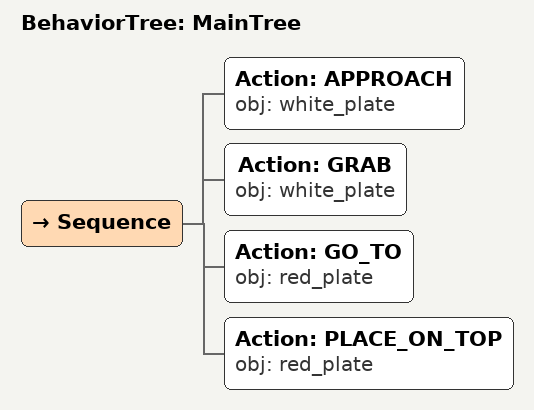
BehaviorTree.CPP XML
<root main_tree_to_execute="MainTree">
  <BehaviorTree ID="MainTree">
    <Sequence>
      <!-- Approach white_plate -->
      <Action ID="APPROACH" obj="white_plate" />
      <!-- Grab white_plate -->
      <Action ID="GRAB" obj="white_plate" />
      <!-- Go to red_plate -->
      <Action ID="GO_TO" obj="red_plate" />
      <!-- Place on red_plate -->
      <Action ID="PLACE_ON_TOP" obj="red_plate" />
    </Sequence>
  </BehaviorTree>
</root>
